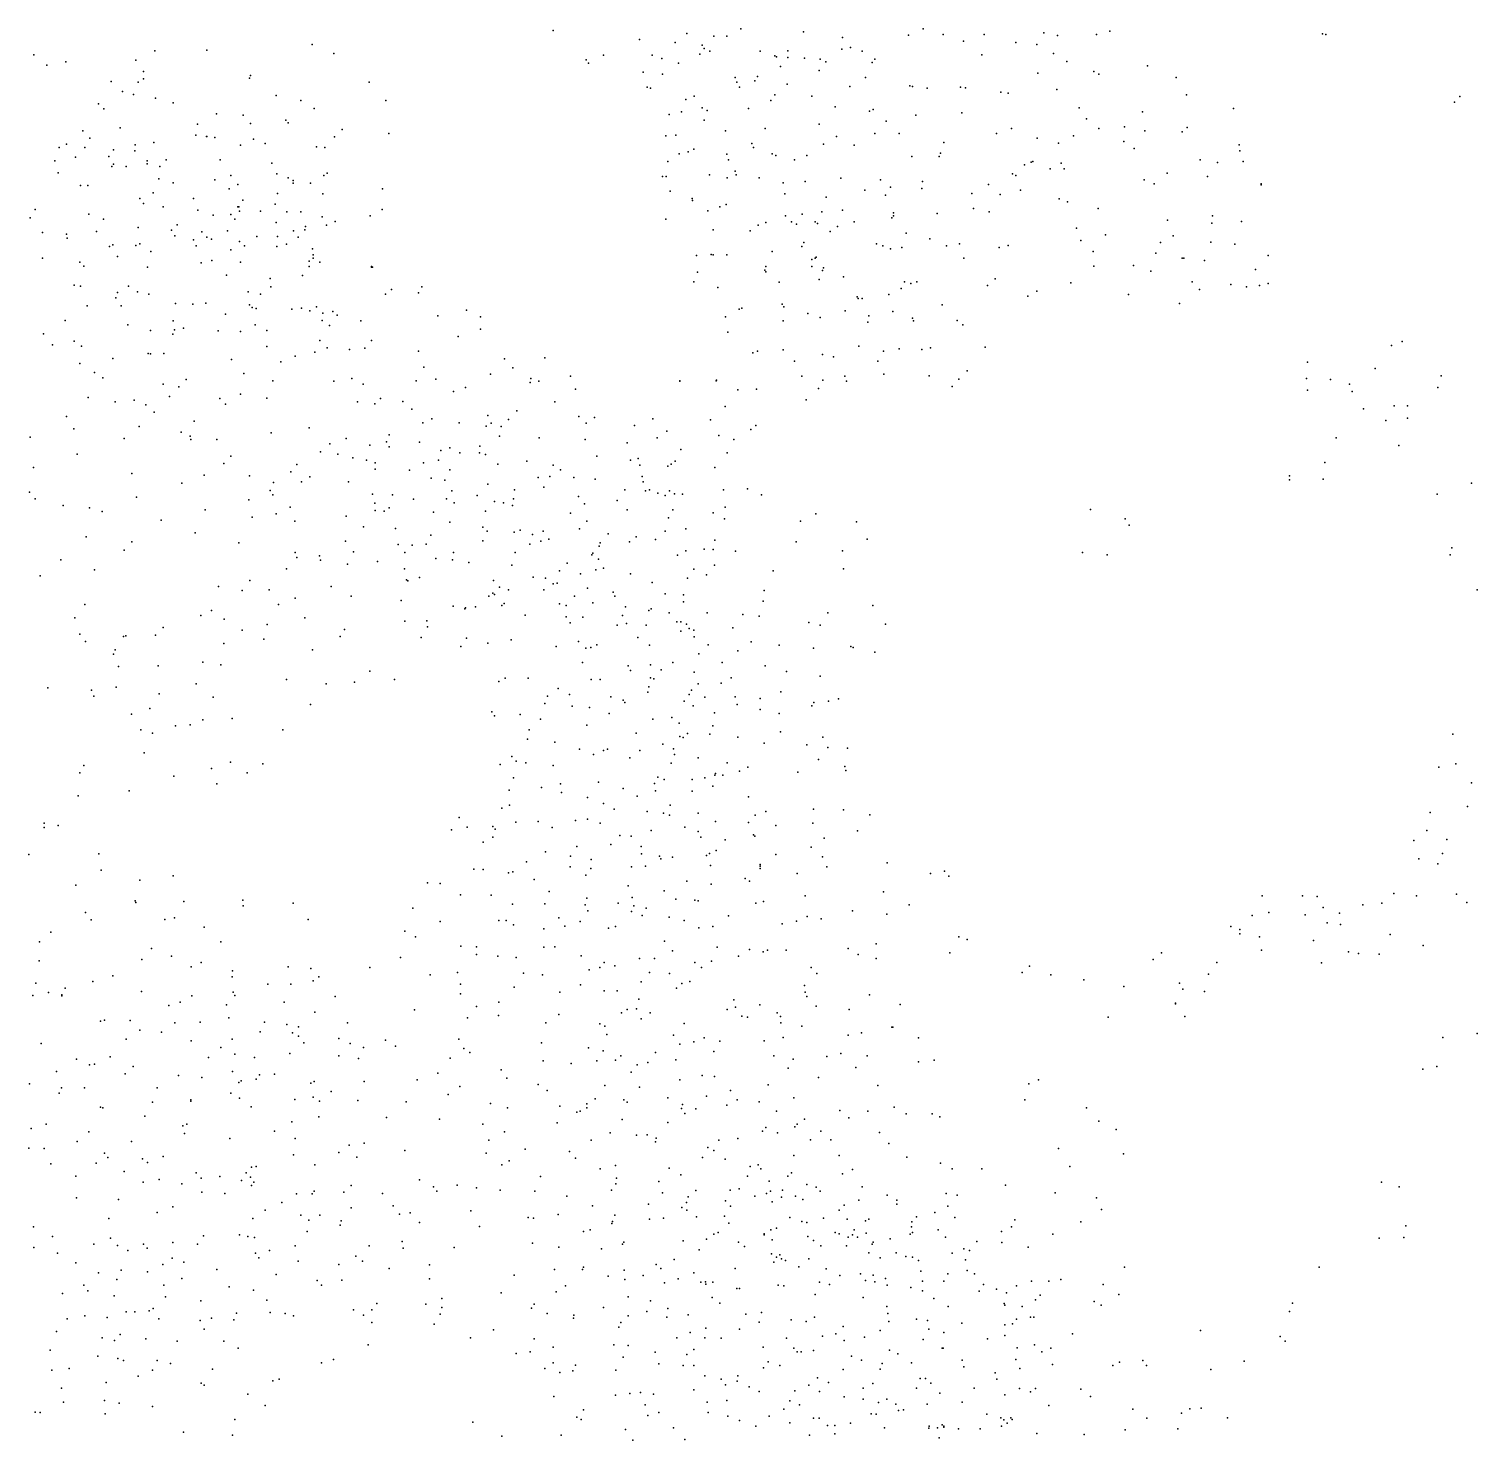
# Model space of a CAD drawing. Header units: millimetres. Extents: x -60275265 to 22802890, y -38578442 to 24337084.
# Drawn here: x -18735378 to -16147378, y -19491304 to -16968304 of the extents above; entities that cross this region are included whole.
import ezdxf

# ---------------------------------------------------------------- set-up
doc = ezdxf.new("R2010")
doc.units = ezdxf.units.MM
doc.header["$MEASUREMENT"] = 0
doc.layers.add('particles', color=7, linetype='Continuous', true_color=0x000000)

msp = doc.modelspace()

# ---------------------------------------------------------------- linework, layer by layer
at = {"layer": 'particles', "color": 93, "true_color": 0x67d435}
for p in [(-17798378, -16971304), (-17559378, -16976304), (-17463378, -16968304), (-17351378, -16973304), (-17137378, -16968304), (-16921378, -16975304), (-16803378, -16972304), (-18229378, -16996304), (-17644378, -16987304), (-17580378, -16992304), (-17532378, -16997304), (-17511378, -16981304), (-17488378, -16981304), (-17281378, -16983304), (-17267378, -17001304), (-17163378, -16979304), (-17101378, -16978304), (-17065378, -16990304), (-17028378, -16978304), (-16971378, -16992304), (-16934378, -16996304), (-16897378, -16980304), (-16827378, -16978304), (-16423378, -16977304), (-16417378, -16978304), (-18726378, -17014304), (-18669378, -17027304), (-18544378, -17024304), (-18510378, -17007304), (-18417378, -17006304), (-18190378, -17012304), (-17739378, -17023304), (-17708378, -17015304), (-17621378, -17015304), (-17604378, -17021304), (-17536378, -17013304), (-17528378, -17003304), (-17518378, -17008304), (-17428378, -17008304), (-17402378, -17016304), (-17399378, -17018304), (-17379378, -17007304), (-17379378, -17019304), (-17349378, -17020304), (-17321378, -17022304), (-17311378, -17027304), (-17282378, -17004304), (-17246378, -17008304), (-17228378, -17028304), (-17223378, -17022304), (-17032378, -17014304), (-16904378, -17012304), (-16880378, -17026304), (-18703378, -17033304), (-18530378, -17044304), (-18339378, -17051304), (-17735378, -17029304), (-17637378, -17045304), (-17603378, -17049304), (-17574378, -17029304), (-17433378, -17053304), (-17392378, -17035304), (-17323378, -17042304), (-16932378, -17047304), (-16832378, -17044304), (-16823378, -17049304), (-16736378, -17034304), (-18588378, -17062304), (-18568378, -17080304), (-18540378, -17063304), (-18530378, -17057304), (-18341378, -17056304), (-18127378, -17063304), (-17630378, -17072304), (-17624378, -17074304), (-17473378, -17055304), (-17470378, -17063304), (-17465378, -17072304), (-17438378, -17061304), (-17380378, -17067304), (-17268378, -17071304), (-17240378, -17055304), (-17161378, -17070304), (-17156378, -17071304), (-17130378, -17074304), (-17070378, -17072304), (-17061378, -17073304), (-16898378, -17076304), (-16685378, -17055304), (-18611378, -17102304), (-18548378, -17085304), (-18509378, -17092304), (-18477378, -17100304), (-18293378, -17087304), (-18249378, -17096304), (-18097378, -17096304), (-17561378, -17094304), (-17546378, -17088304), (-17409378, -17096304), (-17402378, -17086304), (-17336378, -17088304), (-16998378, -17081304), (-16985378, -17083304), (-16666378, -17086304), (-16187378, -17099304), (-16178378, -17089304), (-18601378, -17111304), (-18400378, -17120304), (-18352378, -17122304), (-18276378, -17131304), (-18225378, -17110304), (-17591378, -17121304), (-17569378, -17116304), (-17532378, -17109304), (-17528378, -17131304), (-17523378, -17114304), (-17449378, -17110304), (-17294378, -17107304), (-17233378, -17115304), (-17226378, -17112304), (-17150378, -17122304), (-17068378, -17118304), (-16858378, -17109304), (-16845378, -17129304), (-16745378, -17116304), (-16582378, -17110304), (-18639378, -17150304), (-18572378, -17145304), (-18437378, -17158304), (-18434378, -17138304), (-18339378, -17137304), (-18272378, -17136304), (-18175378, -17148304), (-18092378, -17155304), (-17579378, -17158304), (-17490378, -17150304), (-17419378, -17146304), (-17323378, -17138304), (-17223378, -17155304), (-17203378, -17133304), (-17180378, -17155304), (-17006378, -17155304), (-16979378, -17146304), (-16823378, -17146304), (-16777378, -17143304), (-16741378, -17150304), (-16674378, -17152304), (-16665378, -17144304), (-18681378, -17180304), (-18668378, -17174304), (-18635378, -17180304), (-18626378, -17163304), (-18584378, -17184304), (-18545378, -17175304), (-18512378, -17171304), (-18418378, -17160304), (-18417378, -17160304), (-18403378, -17162304), (-18357378, -17176304), (-18334378, -17165304), (-18313378, -17173304), (-18221378, -17179304), (-18206378, -17180304), (-18189378, -17161304), (-17597378, -17159304), (-17547378, -17183304), (-17443378, -17173304), (-17440378, -17180304), (-17315378, -17174304), (-17292378, -17160304), (-17260378, -17176304), (-17100378, -17171304), (-16933378, -17163304), (-16895378, -17172304), (-16868378, -17159304), (-16778378, -17169304), (-16760378, -17182304), (-16572378, -17175304), (-18689378, -17204304), (-18652378, -17197304), (-18592378, -17196304), (-18546378, -17186304), (-18524378, -17204304), (-18524378, -17209304), (-18490378, -17202304), (-18393378, -17202304), (-18301378, -17208304), (-17593378, -17205304), (-17573378, -17191304), (-17557378, -17188304), (-17488378, -17192304), (-17485378, -17202304), (-17407378, -17191304), (-17400378, -17194304), (-17367378, -17202304), (-17345378, -17194304), (-17157378, -17196304), (-17108378, -17196304), (-17106378, -17190304), (-16944378, -17206304), (-16941378, -17205304), (-16890378, -17208304), (-16642378, -17202304), (-16611378, -17207304), (-16571378, -17186304), (-16565378, -17205304), (-18683378, -17225304), (-18587378, -17214304), (-18584378, -17210304), (-18561378, -17214304), (-18501378, -17214304), (-18374378, -17230304), (-18292378, -17227304), (-18272378, -17234304), (-18208378, -17230304), (-18202378, -17226304), (-17603378, -17232304), (-17596378, -17232304), (-17519378, -17229304), (-17487378, -17234304), (-17473378, -17222304), (-17471378, -17229304), (-17430378, -17234304), (-17284378, -17235304), (-16977378, -17227304), (-16971378, -17230304), (-16956378, -17211304), (-16910378, -17218304), (-16885378, -17218304), (-16701378, -17226304), (-16629378, -17232304), (-18643378, -17248304), (-18630378, -17248304), (-18513378, -17261304), (-18503378, -17236304), (-18477378, -17243304), (-18403378, -17238304), (-18377378, -17254304), (-18362378, -17246304), (-18263378, -17239304), (-18263378, -17244304), (-18232378, -17244304), (-18103378, -17254304), (-17589378, -17258304), (-17387378, -17243304), (-17348378, -17241304), (-17241378, -17256304), (-17213378, -17238304), (-17195378, -17251304), (-17139378, -17253304), (-17138378, -17241304), (-17020378, -17246304), (-16963378, -17256304), (-16742378, -17238304), (-16724378, -17245304), (-16533378, -17245304), (-16533378, -17247304), (-18537378, -17271304), (-18530378, -17280304), (-18495378, -17286304), (-18441378, -17271304), (-18362378, -17286304), (-18360378, -17286304), (-18353378, -17274304), (-18295378, -17281304), (-18291378, -17262304), (-18210378, -17263304), (-17550378, -17271304), (-17549378, -17275304), (-17500378, -17286304), (-17489378, -17282304), (-17384378, -17263304), (-17310378, -17269304), (-17204378, -17265304), (-17050378, -17262304), (-16999378, -17264304), (-16894378, -17272304), (-16879378, -17277304), (-18733378, -17306304), (-18724378, -17291304), (-18628378, -17299304), (-18602378, -17308304), (-18433378, -17292304), (-18406378, -17301304), (-18374378, -17300304), (-18367378, -17308304), (-18359378, -17294304), (-18321378, -17294304), (-18274378, -17295304), (-18249378, -17295304), (-18211378, -17304304), (-18188378, -17312304), (-18125378, -17302304), (-18104378, -17291304), (-17597378, -17308304), (-17522378, -17293304), (-17383378, -17302304), (-17372378, -17313304), (-17353378, -17299304), (-17330378, -17313304), (-17318378, -17295304), (-17281378, -17292304), (-17260378, -17313304), (-17193378, -17306304), (-17190378, -17297304), (-17190378, -17302304), (-17112378, -17298304), (-17047378, -17289304), (-17019378, -17295304), (-16824378, -17289304), (-16700378, -17310304), (-16620378, -17302304), (-16568378, -17312304), (-18711378, -17332304), (-18668378, -17335304), (-18614378, -17330304), (-18540378, -17323304), (-18480378, -17328304), (-18474378, -17338304), (-18470378, -17318304), (-18426378, -17331304), (-18380378, -17329304), (-18328378, -17339304), (-18293378, -17314304), (-18291378, -17339304), (-18262378, -17329304), (-18242378, -17327304), (-18241378, -17321304), (-18203378, -17319304), (-17512378, -17327304), (-17446378, -17329304), (-17432378, -17319304), (-17418378, -17314304), (-17363378, -17317304), (-17326378, -17316304), (-17303378, -17330304), (-17290378, -17321304), (-17167378, -17333304), (-16863378, -17324304), (-16811378, -17336304), (-16690378, -17338304), (-16621378, -17315304), (-18667378, -17342304), (-18591378, -17357304), (-18585378, -17354304), (-18544378, -17355304), (-18537378, -17352304), (-18441378, -17345304), (-18436378, -17356304), (-18417378, -17340304), (-18409378, -17344304), (-18374378, -17363304), (-18359378, -17348304), (-18350378, -17356304), (-18292378, -17357304), (-18275378, -17353304), (-18254378, -17340304), (-18228378, -17361304), (-17354378, -17357304), (-17350378, -17350304), (-17220378, -17352304), (-17209378, -17356304), (-17195378, -17361304), (-17175378, -17359304), (-17125378, -17343304), (-17095378, -17356304), (-17072378, -17352304), (-17001378, -17359304), (-16985378, -17355304), (-16855378, -17346304), (-16713378, -17350304), (-16623378, -17349304), (-16580378, -17353304), (-18711378, -17378304), (-18644378, -17385304), (-18577378, -17375304), (-18517378, -17366304), (-18427378, -17386304), (-18408378, -17382304), (-18357378, -17385304), (-18234378, -17383304), (-18227378, -17372304), (-18227378, -17378304), (-18215378, -17385304), (-17542378, -17373304), (-17516378, -17371304), (-17512378, -17372304), (-17488378, -17372304), (-17407378, -17366304), (-17336378, -17380304), (-17330378, -17378304), (-17328378, -17376304), (-17064378, -17378304), (-16833378, -17366304), (-16761378, -17391304), (-16721378, -17369304), (-16674378, -17378304), (-16671378, -17378304), (-16634378, -17382304), (-16520378, -17373304), (-18637378, -17392304), (-18523378, -17394304), (-18382378, -17408304), (-18304378, -17414304), (-18246378, -17409304), (-18234378, -17393304), (-18123378, -17393304), (-18123378, -17394304), (-18121378, -17394304), (-17540378, -17403304), (-17420378, -17399304), (-17418378, -17393304), (-17418378, -17402304), (-17336378, -17393304), (-17323378, -17416304), (-17317378, -17400304), (-17315378, -17395304), (-17279378, -17411304), (-17008378, -17415304), (-16832378, -17392304), (-16730378, -17401304), (-16543378, -17398304), (-18654378, -17426304), (-18643378, -17428304), (-18577378, -17439304), (-18557378, -17428304), (-18541378, -17438304), (-18521378, -17442304), (-18343378, -17438304), (-18321378, -17442304), (-18303378, -17429304), (-18098378, -17442304), (-18087378, -17434304), (-18039378, -17440304), (-18033378, -17429304), (-17547378, -17420304), (-17504378, -17430304), (-17394378, -17421304), (-17176378, -17432304), (-17170378, -17420304), (-17159378, -17423304), (-17148378, -17420304), (-17022378, -17427304), (-16934378, -17437304), (-16873378, -17422304), (-16656378, -17420304), (-16643378, -17434304), (-16587378, -17425304), (-16559378, -17429304), (-16536378, -17427304), (-16520378, -17423304), (-18631378, -17463304), (-18580378, -17449304), (-18570378, -17463304), (-18473378, -17459304), (-18442378, -17460304), (-18419378, -17458304), (-18341378, -17461304), (-18336378, -17466304), (-18329378, -17468304), (-18248378, -17467304), (-18221378, -17465304), (-17461378, -17467304), (-17389378, -17460304), (-17386378, -17465304), (-17255378, -17447304), (-17253378, -17450304), (-17246378, -17450304), (-17198378, -17443304), (-17103378, -17461304), (-16950378, -17446304), (-16770378, -17443304), (-16679378, -17459304), (-18670378, -17489304), (-18477378, -17490304), (-18384378, -17478304), (-18265378, -17469304), (-18233378, -17472304), (-18211378, -17489304), (-18210378, -17476304), (-18192378, -17473304), (-18184378, -17480304), (-18142378, -17490304), (-18004378, -17481304), (-17953378, -17471304), (-17928378, -17483304), (-17490378, -17483304), (-17466378, -17469304), (-17387378, -17490304), (-17343378, -17477304), (-17321378, -17484304), (-17276378, -17472304), (-17236378, -17492304), (-17234378, -17481304), (-17191378, -17473304), (-17156378, -17485304), (-17154378, -17490304), (-17076378, -17489304), (-18709378, -17513304), (-18558378, -17497304), (-18518378, -17507304), (-18478378, -17514304), (-18475378, -17506304), (-18459378, -17503304), (-18397378, -17508304), (-18357378, -17509304), (-18331378, -17497304), (-18310378, -17507304), (-18198378, -17498304), (-17968378, -17518304), (-17928378, -17505304), (-17486378, -17510304), (-17066378, -17497304), (-18693378, -17533304), (-18654378, -17526304), (-18641378, -17535304), (-18310378, -17536304), (-18224378, -17546304), (-18215378, -17525304), (-18202378, -17538304), (-18162378, -17541304), (-18135378, -17539304), (-18123378, -17525304), (-18039378, -17544304), (-17433378, -17544304), (-17387378, -17542304), (-17252378, -17535304), (-17208378, -17544304), (-17180378, -17540304), (-17139378, -17541304), (-17124378, -17538304), (-17026378, -17537304), (-16300378, -17534304), (-16281378, -17527304), (-18644378, -17566304), (-18585378, -17557304), (-18522378, -17548304), (-18518378, -17549304), (-18494378, -17548304), (-18373378, -17559304), (-18285378, -17563304), (-18259378, -17553304), (-17885378, -17558304), (-17813378, -17556304), (-17441378, -17547304), (-17367378, -17562304), (-17317378, -17550304), (-17297378, -17554304), (-17218378, -17562304), (-16450378, -17564304), (-18618378, -17582304), (-18603378, -17592304), (-18454378, -17595304), (-18351378, -17584304), (-18299378, -17597304), (-18190378, -17598304), (-18158378, -17593304), (-18043378, -17597304), (-18029378, -17573304), (-18008378, -17594304), (-17910378, -17585304), (-17870378, -17574304), (-17838378, -17593304), (-17824378, -17598304), (-17767378, -17589304), (-17572378, -17597304), (-17572378, -17598304), (-17507378, -17597304), (-17506378, -17596304), (-17354378, -17589304), (-17316378, -17596304), (-17277378, -17589304), (-17274378, -17598304), (-17207378, -17585304), (-17126378, -17588304), (-17073378, -17594304), (-17058378, -17579304), (-16452378, -17593304), (-16409378, -17595304), (-16329378, -17575304), (-16211378, -17588304), (-18495378, -17603304), (-18467378, -17608304), (-18357378, -17621304), (-18138378, -17603304), (-17976378, -17616304), (-17955378, -17609304), (-17839378, -17600304), (-17758378, -17612304), (-17468378, -17613304), (-17435378, -17612304), (-17324378, -17611304), (-17085378, -17607304), (-16450378, -17614304), (-16375378, -17603304), (-16370378, -17616304), (-16217378, -17609304), (-18629378, -17627304), (-18581378, -17635304), (-18547378, -17632304), (-18526378, -17640304), (-18484378, -17625304), (-18394378, -17629304), (-18384378, -17639304), (-18310378, -17628304), (-18148378, -17635304), (-18117378, -17638304), (-18107378, -17629304), (-18067378, -17634304), (-18051378, -17648304), (-17795378, -17635304), (-17491378, -17643304), (-17346378, -17631304), (-16350378, -17647304), (-16295378, -17642304), (-16271378, -17642304), (-18668378, -17661304), (-18511378, -17653304), (-18440378, -17669304), (-18031378, -17672304), (-18015378, -17665304), (-17966378, -17672304), (-17915378, -17659304), (-17909378, -17673304), (-17878378, -17666304), (-17863378, -17651304), (-17752378, -17661304), (-17739378, -17673304), (-17724378, -17663304), (-17620378, -17665304), (-17517378, -17667304), (-16310378, -17668304), (-16271378, -17664304), (-18733378, -17698304), (-18655378, -17683304), (-18565378, -17700304), (-18538378, -17679304), (-18463378, -17689304), (-18447378, -17696304), (-18302378, -17690304), (-18234378, -17681304), (-18168378, -17700304), (-18091378, -17694304), (-17918378, -17678304), (-17894378, -17696304), (-17891378, -17679304), (-17823378, -17699304), (-17653378, -17677304), (-17612378, -17699304), (-17595378, -17687304), (-17502378, -17695304), (-17445378, -17684304), (-17436378, -17677304), (-16399378, -17699304), (-18446378, -17702304), (-18399378, -17702304), (-18214378, -17724304), (-18197378, -17710304), (-18126378, -17712304), (-18096378, -17706304), (-18091378, -17715304), (-18037378, -17707304), (-17999378, -17722304), (-17983378, -17717304), (-17965378, -17726304), (-17930378, -17726304), (-17929378, -17714304), (-17741378, -17702304), (-17666378, -17708304), (-17570378, -17720304), (-17487378, -17726304), (-17475378, -17702304), (-16287378, -17713304), (-18727378, -17752304), (-18649378, -17728304), (-18387378, -17745304), (-18374378, -17732304), (-18256378, -17747304), (-18183378, -17728304), (-18156378, -17735304), (-18132378, -17739304), (-18116378, -17744304), (-18030378, -17744304), (-18003378, -17739304), (-17919378, -17729304), (-17897378, -17746304), (-17845378, -17741304), (-17798378, -17748304), (-17720378, -17732304), (-17660378, -17739304), (-17646378, -17736304), (-17643378, -17748304), (-17593378, -17750304), (-17587378, -17746304), (-17580378, -17741304), (-17509378, -17752304), (-16419378, -17743304), (-18551378, -17763304), (-18422378, -17766304), (-18341378, -17767304), (-18298378, -17779304), (-18267378, -17760304), (-18248378, -17778304), (-18233378, -17769304), (-18164378, -17778304), (-18116378, -17755304), (-18055378, -17757304), (-18016378, -17771304), (-17992378, -17775304), (-17983378, -17756304), (-17825378, -17770304), (-17804378, -17768304), (-17785378, -17756304), (-17761378, -17770304), (-17723378, -17773304), (-17639378, -17768304), (-17637378, -17778304), (-16482378, -17767304), (-16482378, -17774304), (-16422378, -17773304), (-18734378, -17796304), (-18543378, -17805304), (-18462378, -17780304), (-18304378, -17793304), (-18299378, -17801304), (-18121378, -17800304), (-18085378, -17801304), (-17979378, -17794304), (-17934378, -17802304), (-17915378, -17782304), (-17867378, -17792304), (-17815378, -17787304), (-17753378, -17804304), (-17670378, -17792304), (-17633378, -17794304), (-17626378, -17792304), (-17611378, -17798304), (-17598378, -17802304), (-17590378, -17794304), (-17581378, -17799304), (-17567378, -17800304), (-17494378, -17792304), (-17451378, -17790304), (-17426378, -17801304), (-16218378, -17800304), (-16157378, -17780304), (-18724378, -17808304), (-18674378, -17820304), (-18627378, -17824304), (-18604378, -17831304), (-18420378, -17828304), (-18342378, -17810304), (-18268378, -17823304), (-18117378, -17816304), (-18116378, -17829304), (-18100378, -17830304), (-18091378, -17824304), (-18048378, -17809304), (-17989378, -17808304), (-17975378, -17815304), (-17919378, -17830304), (-17903378, -17813304), (-17887378, -17815304), (-17871378, -17820304), (-17869378, -17808304), (-17742378, -17817304), (-17684378, -17811304), (-17666378, -17828304), (-17584378, -17828304), (-17491378, -17823304), (-16838378, -17827304), (-18499378, -17846304), (-18336378, -17841304), (-18293378, -17835304), (-18260378, -17848304), (-18168378, -17839304), (-18012378, -17832304), (-17983378, -17850304), (-17767378, -17834304), (-17738378, -17848304), (-17592378, -17842304), (-17512378, -17833304), (-17492378, -17844304), (-17356378, -17848304), (-17329378, -17835304), (-17256378, -17849304), (-16776378, -17844304), (-16769378, -17855304), (-18633378, -17876304), (-18438378, -17869304), (-18137378, -17858304), (-18080378, -17861304), (-18017378, -17873304), (-17924378, -17859304), (-17916378, -17866304), (-17868378, -17868304), (-17857378, -17864304), (-17835378, -17872304), (-17816378, -17866304), (-17806378, -17880304), (-17751378, -17862304), (-17700378, -17871304), (-17650378, -17876304), (-17615378, -17881304), (-17598378, -17866304), (-17561378, -17862304), (-17509378, -17882304), (-17237378, -17880304), (-18565378, -17900304), (-18551378, -17885304), (-18360378, -17887304), (-18259378, -17904304), (-18169378, -17884304), (-18155378, -17903304), (-18075378, -17890304), (-18063378, -17904304), (-18050378, -17891304), (-18025378, -17889304), (-17976378, -17904304), (-17924378, -17883304), (-17866378, -17904304), (-17840378, -17889304), (-17820378, -17884304), (-17729378, -17908304), (-17727378, -17905304), (-17716378, -17893304), (-17714378, -17887304), (-17662378, -17885304), (-17561378, -17901304), (-17528378, -17898304), (-17512378, -17899304), (-17472378, -17902304), (-17364378, -17885304), (-17281378, -17901304), (-16852378, -17904304), (-16808378, -17908304), (-16195378, -17908304), (-16192378, -17896304), (-18678378, -17917304), (-18275378, -17933304), (-18256378, -17913304), (-18216378, -17910304), (-18214378, -17918304), (-18166378, -17925304), (-18112378, -17920304), (-18064378, -17933304), (-18008378, -17915304), (-17978378, -17917304), (-17949378, -17922304), (-17872378, -17927304), (-17773378, -17923304), (-17717378, -17916304), (-17708378, -17932304), (-17576378, -17909304), (-17547378, -17934304), (-17510378, -17927304), (-17279378, -17933304), (-18715378, -17946304), (-18618378, -17935304), (-18340378, -17954304), (-18060378, -17953304), (-18058378, -17955304), (-18037378, -17949304), (-17905378, -17954304), (-17834378, -17948304), (-17812378, -17950304), (-17798378, -17960304), (-17791378, -17959304), (-17787378, -17937304), (-17749378, -17942304), (-17722378, -17935304), (-17660378, -17942304), (-17621378, -17958304), (-17558378, -17950304), (-17524378, -17944304), (-17405378, -17937304), (-18396378, -17965304), (-18354378, -17972304), (-18306378, -17971304), (-18259378, -17986304), (-18195378, -17965304), (-18159378, -17982304), (-17913378, -17982304), (-17906378, -17977304), (-17903378, -17979304), (-17894378, -17966304), (-17878378, -17971304), (-17815378, -17971304), (-17760378, -17982304), (-17737378, -17968304), (-17691378, -17975304), (-17688378, -17982304), (-17598378, -17978304), (-17565378, -17980304), (-17421378, -17972304), (-16147378, -17971304), (-18635378, -17997304), (-18409378, -18008304), (-18289378, -17997304), (-18070378, -17990304), (-17977378, -18000304), (-17956378, -18005304), (-17955378, -18003304), (-17937378, -18001304), (-17890378, -17999304), (-17886378, -17995304), (-17787378, -17996304), (-17775378, -17999304), (-17727378, -17994304), (-17669378, -18001304), (-17627378, -18008304), (-17623378, -18005304), (-17591378, -18012304), (-17565378, -17992304), (-17523378, -18012304), (-17423378, -17991304), (-17307378, -18012304), (-17227378, -17999304), (-18653378, -18021304), (-18495378, -18038304), (-18428378, -18017304), (-18386378, -18023304), (-18309378, -18033304), (-18242378, -18021304), (-18063378, -18027304), (-18024378, -18026304), (-18023378, -18037304), (-17848378, -18016304), (-17775378, -18019304), (-17768378, -18030304), (-17745378, -18020304), (-17684378, -18034304), (-17674378, -18017304), (-17667378, -18031304), (-17632378, -18034304), (-17577378, -18028304), (-17570378, -18028304), (-17560378, -18032304), (-17459378, -18015304), (-17430378, -18018304), (-17341378, -18029304), (-17321378, -18034304), (-17204378, -18032304), (-18644378, -18050304), (-18634378, -18063304), (-18566378, -18054304), (-18562378, -18053304), (-18509378, -18052304), (-18354378, -18043304), (-18315378, -18059304), (-18179378, -18054304), (-18171378, -18042304), (-18034378, -18056304), (-17953378, -18057304), (-17873378, -18060304), (-17753378, -18063304), (-17647378, -18056304), (-17570378, -18045304), (-17555378, -18040304), (-17547378, -18043304), (-17546378, -18055304), (-17477378, -18039304), (-18584378, -18086304), (-18581378, -18078304), (-18387378, -18067304), (-18228378, -18078304), (-17963378, -18072304), (-17915378, -18066304), (-17793378, -18072304), (-17740378, -18075304), (-17731378, -18074304), (-17720378, -18069304), (-17626378, -18070304), (-17538378, -18085304), (-17521378, -18069304), (-17468378, -18080304), (-17444378, -18064304), (-17394378, -18070304), (-17333378, -18075304), (-17266378, -18072304), (-17262378, -18074304), (-17223378, -18082304), (-18575378, -18108304), (-18504378, -18107304), (-18424378, -18100304), (-18392378, -18105304), (-17746378, -18101304), (-17664378, -18107304), (-17660378, -18115304), (-17624378, -18105304), (-17605378, -18114304), (-17584378, -18101304), (-17496378, -18101304), (-17419378, -18107304), (-18436378, -18139304), (-18275378, -18131304), (-18204378, -18139304), (-18153378, -18136304), (-18126378, -18116304), (-18082378, -18131304), (-17895378, -18135304), (-17884378, -18129304), (-17843378, -18129304), (-17730378, -18131304), (-17714378, -18131304), (-17624378, -18128304), (-17618378, -18130304), (-17546378, -18118304), (-17539378, -18139304), (-17498378, -18138304), (-17480378, -18128304), (-17381378, -18117304), (-17321378, -18125304), (-18701378, -18146304), (-18623378, -18150304), (-18619378, -18161304), (-18579378, -18145304), (-18502378, -18157304), (-18406378, -18163304), (-17808378, -18161304), (-17789378, -18147304), (-17769378, -18158304), (-17695378, -18162304), (-17629378, -18154304), (-17627378, -18144304), (-17555378, -18158304), (-17551378, -18150304), (-17527378, -18163304), (-17473378, -18162304), (-17428378, -18165304), (-17391378, -18153304), (-17288378, -18166304), (-18552378, -18193304), (-18519378, -18183304), (-18232378, -18176304), (-17908378, -18189304), (-17813378, -18174304), (-17764378, -18179304), (-17733378, -18181304), (-17698378, -18192304), (-17673378, -18168304), (-17670378, -18172304), (-17564378, -18170304), (-17548378, -18178304), (-17510378, -18191304), (-17469378, -18176304), (-17428378, -18185304), (-17394378, -18192304), (-17336378, -18178304), (-17332378, -18172304), (-17306378, -18170304), (-18473378, -18214304), (-18447378, -18212304), (-18424378, -18203304), (-18372378, -18201304), (-17903378, -18196304), (-17857378, -18194304), (-17821378, -18202304), (-17738378, -18213304), (-17620378, -18202304), (-17586378, -18199304), (-17573378, -18209304), (-17513378, -18214304), (-18535378, -18221304), (-18514378, -18227304), (-18281378, -18221304), (-17844378, -18238304), (-17841378, -18221304), (-17795378, -18243304), (-17650378, -18227304), (-17572378, -18233304), (-17566378, -18235304), (-17558378, -18228304), (-17518378, -18229304), (-17468378, -18234304), (-17421378, -18245304), (-17392378, -18225304), (-17316378, -18234304), (-16190378, -18229304), (-18529378, -18262304), (-17872378, -18269304), (-17751378, -18256304), (-17726378, -18265304), (-17708378, -18258304), (-17701378, -18256304), (-17643378, -18258304), (-17602378, -18247304), (-17583378, -18255304), (-17581378, -18265304), (-17345378, -18248304), (-17307378, -18253304), (-17272378, -18254304), (-18637378, -18285304), (-18409378, -18290304), (-18375378, -18279304), (-18317378, -18282304), (-17893378, -18283304), (-17864378, -18277304), (-17847378, -18280304), (-17798378, -18285304), (-17661378, -18271304), (-17587378, -18281304), (-17539378, -18271304), (-17487378, -18280304), (-17465378, -18295304), (-17450378, -18288304), (-17324378, -18274304), (-17277378, -18287304), (-17275378, -18294304), (-16215378, -18288304), (-16185378, -18282304), (-18644378, -18298304), (-18476378, -18304304), (-18399378, -18318304), (-18345378, -18298304), (-17869378, -18307304), (-17785378, -18318304), (-17717378, -18315304), (-17617378, -18317304), (-17611378, -18306304), (-17600378, -18310304), (-17550378, -18310304), (-17527378, -18307304), (-17513378, -18322304), (-17509378, -18302304), (-17508378, -18299304), (-17495378, -18302304), (-17361378, -18297304), (-16157378, -18316304), (-18647378, -18339304), (-18556378, -18330304), (-17877378, -18329304), (-17819378, -18324304), (-17783378, -18333304), (-17737378, -18342304), (-17673378, -18326304), (-17648378, -18340304), (-17615378, -18330304), (-17550378, -18331304), (-17449378, -18341304), (-17890378, -18361304), (-17876378, -18356304), (-17708378, -18353304), (-17689378, -18363304), (-17630378, -18367304), (-17601378, -18370304), (-17590378, -18374304), (-17589378, -18356304), (-17539378, -18370304), (-17437378, -18374304), (-17418378, -18367304), (-17333378, -18363304), (-17279378, -18364304), (-17232378, -18373304), (-16231378, -18369304), (-16164378, -18358304), (-18708378, -18388304), (-18708378, -18396304), (-18683378, -18392304), (-17980378, -18400304), (-17966378, -18378304), (-17952378, -18395304), (-17906378, -18394304), (-17902378, -18399304), (-17865378, -18386304), (-17825378, -18385304), (-17800378, -18396304), (-17758378, -18383304), (-17737378, -18381304), (-17714378, -18388304), (-17563378, -18395304), (-17508378, -18385304), (-17449378, -18387304), (-17400378, -18392304), (-17334378, -18388304), (-17923378, -18422304), (-17906378, -18413304), (-17695378, -18426304), (-17679378, -18410304), (-17659378, -18411304), (-17623378, -18401304), (-17539378, -18403304), (-17534378, -18413304), (-17491378, -18418304), (-17440378, -18409304), (-17438378, -18411304), (-17314378, -18415304), (-17254378, -18402304), (-16260378, -18419304), (-16237378, -18401304), (-16201378, -18417304), (-18735378, -18444304), (-18610378, -18443304), (-17812378, -18439304), (-17767378, -18447304), (-17756378, -18430304), (-17641378, -18430304), (-17640378, -18443304), (-17608378, -18447304), (-17606378, -18452304), (-17585378, -18449304), (-17524378, -18446304), (-17519378, -18442304), (-17507378, -18437304), (-17400378, -18444304), (-17337378, -18431304), (-17317378, -18448304), (-16251378, -18452304), (-16209378, -18442304), (-18606378, -18472304), (-17940378, -18470304), (-17923378, -18471304), (-17878378, -18477304), (-17870378, -18475304), (-17846378, -18457304), (-17768378, -18466304), (-17731378, -18469304), (-17730378, -18453304), (-17658378, -18466304), (-17633378, -18465304), (-17517378, -18464304), (-17428378, -18462304), (-17428378, -18465304), (-17428378, -18469304), (-17362378, -18478304), (-17309378, -18466304), (-17201378, -18459304), (-17124378, -18478304), (-17099378, -18474304), (-16217378, -18461304), (-18651378, -18499304), (-18537378, -18490304), (-18477378, -18482304), (-18023378, -18495304), (-18000378, -18496304), (-17832378, -18489304), (-17740378, -18481304), (-17664378, -18500304), (-17559378, -18492304), (-17516378, -18497304), (-17455378, -18487304), (-17447378, -18492304), (-17091378, -18483304), (-18545378, -18527304), (-18458378, -18528304), (-18353378, -18526304), (-17964378, -18516304), (-17909378, -18517304), (-17805378, -18510304), (-17738378, -18522304), (-17657378, -18521304), (-17600378, -18509304), (-17579378, -18524304), (-17545378, -18526304), (-17539378, -18527304), (-17422378, -18528304), (-17348378, -18518304), (-17208378, -18511304), (-16531378, -18518304), (-16459378, -18518304), (-16433378, -18519304), (-16296378, -18514304), (-16255378, -18518304), (-16184378, -18515304), (-18634378, -18548304), (-18544378, -18530304), (-18352378, -18536304), (-18263378, -18531304), (-18049378, -18540304), (-17871378, -18533304), (-17813378, -18532304), (-17741378, -18534304), (-17736378, -18545304), (-17682378, -18531304), (-17658378, -18546304), (-17654378, -18536304), (-17639378, -18553304), (-17632378, -18540304), (-17485378, -18554304), (-17436378, -18531304), (-17344378, -18555304), (-17263378, -18545304), (-17202378, -18551304), (-17162378, -18534304), (-16549378, -18553304), (-16519378, -18548304), (-16454378, -18552304), (-16422378, -18539304), (-16393378, -18549304), (-16351378, -18534304), (-16317378, -18531304), (-16165378, -18530304), (-18624378, -18561304), (-18492378, -18560304), (-18475378, -18557304), (-18422378, -18574304), (-18236378, -18560304), (-18063378, -18581304), (-18000378, -18564304), (-17895378, -18562304), (-17882378, -18562304), (-17869378, -18570304), (-17815378, -18577304), (-17788378, -18557304), (-17777378, -18572304), (-17750378, -18564304), (-17699378, -18576304), (-17687378, -18573304), (-17591378, -18556304), (-17564378, -18562304), (-17538378, -18575304), (-17513378, -18573304), (-17389378, -18568304), (-17363378, -18563304), (-17319378, -18559304), (-16587378, -18573304), (-16571378, -18578304), (-16415378, -18566304), (-16391378, -18569304), (-18716378, -18600304), (-18696378, -18583304), (-18392378, -18600304), (-18044378, -18591304), (-17599378, -18599304), (-17221378, -18604304), (-17073378, -18591304), (-17058378, -18596304), (-16571378, -18586304), (-16536378, -18591304), (-16439378, -18598304), (-16302378, -18587304), (-16243378, -18607304), (-18533378, -18632304), (-18516378, -18612304), (-18480378, -18626304), (-18071378, -18628304), (-17963378, -18608304), (-17935378, -18609304), (-17935378, -18623304), (-17897378, -18626304), (-17864378, -18628304), (-17815378, -18610304), (-17795378, -18609304), (-17748378, -18625304), (-17644378, -18630304), (-17617378, -18630304), (-17585378, -18616304), (-17505378, -18610304), (-17467378, -18626304), (-17447378, -18614304), (-17423378, -18618304), (-17415378, -18615304), (-17382378, -18615304), (-17271378, -18612304), (-17253378, -18623304), (-17221378, -18630304), (-17089378, -18620304), (-16726378, -18632304), (-16711378, -18620304), (-16532378, -18615304), (-16377378, -18618304), (-16359378, -18621304), (-16322378, -18622304), (-18717378, -18634304), (-18445378, -18645304), (-18427378, -18637304), (-18371378, -18652304), (-18272378, -18645304), (-18231378, -18648304), (-18126378, -18646304), (-18018378, -18659304), (-17969378, -18655304), (-17851378, -18656304), (-17817378, -18659304), (-17734378, -18650304), (-17715378, -18646304), (-17707378, -18637304), (-17688378, -18643304), (-17626378, -18655304), (-17590378, -18657304), (-17545378, -18637304), (-17533378, -18646304), (-17515378, -18635304), (-17337378, -18646304), (-17327378, -18657304), (-16960378, -18655304), (-16947378, -18644304), (-16909378, -18659304), (-16627378, -18658304), (-16612378, -18637304), (-16425378, -18638304), (-18723378, -18674304), (-18670378, -18683304), (-18621378, -18671304), (-18585378, -18661304), (-18372378, -18663304), (-18308378, -18676304), (-18267378, -18676304), (-18227378, -18670304), (-18217378, -18663304), (-17964378, -18676304), (-17868378, -18681304), (-17749378, -18677304), (-17641378, -18672304), (-17578378, -18683304), (-17568378, -18675304), (-17554378, -18671304), (-17349378, -18678304), (-16850378, -18668304), (-16778378, -18680304), (-16679378, -18674304), (-16673378, -18685304), (-18728378, -18696304), (-18700378, -18691304), (-18676378, -18695304), (-18676378, -18697304), (-18534378, -18689304), (-18465378, -18708304), (-18444378, -18697304), (-18370378, -18690304), (-18367378, -18696304), (-18279378, -18708304), (-18188378, -18698304), (-17964378, -18693304), (-17895378, -18708304), (-17786378, -18690304), (-17707378, -18688304), (-17684378, -18688304), (-17645378, -18703304), (-17475378, -18704304), (-17348378, -18690304), (-17345378, -18698304), (-17233378, -18695304), (-16686378, -18710304), (-16634378, -18689304), (-18485378, -18714304), (-18382378, -18713304), (-18378378, -18736304), (-18224378, -18726304), (-18046378, -18722304), (-17951378, -18736304), (-17935378, -18716304), (-17896378, -18732304), (-17788378, -18730304), (-17676378, -18727304), (-17666378, -18721304), (-17649378, -18720304), (-17625378, -18727304), (-17487378, -18721304), (-17472378, -18717304), (-17461378, -18733304), (-17451378, -18735304), (-17429378, -18713304), (-17398378, -18727304), (-17392378, -18734304), (-17328378, -18715304), (-17269378, -18721304), (-17178378, -18712304), (-16806378, -18735304), (-16686378, -18711304), (-16669378, -18734304), (-18607378, -18742304), (-18600378, -18740304), (-18554378, -18741304), (-18537378, -18758304), (-18498378, -18762304), (-18474378, -18745304), (-18429378, -18744304), (-18322378, -18761304), (-18314378, -18744304), (-18274378, -18748304), (-18253378, -18752304), (-18166378, -18745304), (-17811378, -18745304), (-17715378, -18747304), (-17706378, -18751304), (-17641378, -18738304), (-17564378, -18746304), (-17391378, -18745304), (-17354378, -18751304), (-17193378, -18753304), (-17191378, -18753304), (-18713378, -18782304), (-18561378, -18774304), (-18445378, -18777304), (-18372378, -18774304), (-18264378, -18763304), (-18253378, -18769304), (-18244378, -18781304), (-18181378, -18773304), (-18161378, -18782304), (-18098378, -18776304), (-18080378, -18787304), (-17967378, -18774304), (-17819378, -18781304), (-17702378, -18766304), (-17583378, -18767304), (-17572378, -18783304), (-17547378, -18779304), (-17528378, -18772304), (-17500378, -18778304), (-17421378, -18777304), (-17387378, -18771304), (-17271378, -18767304), (-17247378, -18763304), (-17145378, -18772304), (-16208378, -18771304), (-16147378, -18764304), (-18650378, -18810304), (-18590378, -18806304), (-18414378, -18807304), (-18392378, -18789304), (-18367378, -18801304), (-18332378, -18807304), (-18269378, -18800304), (-18181378, -18804304), (-18146378, -18809304), (-18137378, -18789304), (-17982378, -18808304), (-17958378, -18791304), (-17947378, -18798304), (-17816378, -18813304), (-17735378, -18790304), (-17720378, -18813304), (-17709378, -18795304), (-17687378, -18812304), (-17677378, -18804304), (-17615378, -18798304), (-17579378, -18811304), (-17511378, -18796304), (-17404378, -18804304), (-17369378, -18810304), (-17309378, -18805304), (-17284378, -18800304), (-17237378, -18804304), (-17117378, -18812304), (-18686378, -18832304), (-18627378, -18820304), (-18618378, -18819304), (-18563378, -18836304), (-18549378, -18823304), (-18468378, -18839304), (-18371378, -18832304), (-18323378, -18838304), (-18296378, -18837304), (-18004378, -18835304), (-17891378, -18829304), (-17766378, -18818304), (-17659378, -18833304), (-17648378, -18820304), (-17629378, -18816304), (-17532378, -18839304), (-17378378, -18826304), (-17257378, -18825304), (-17145378, -18815304), (-16244378, -18828304), (-16219378, -18823304), (-18734378, -18854304), (-18677378, -18861304), (-18636378, -18861304), (-18506378, -18861304), (-18426378, -18843304), (-18360378, -18852304), (-18356378, -18849304), (-18329378, -18846304), (-18231378, -18853304), (-18225378, -18850304), (-18136378, -18850304), (-18041378, -18847304), (-17965378, -18859304), (-17881378, -18844304), (-17825378, -18855304), (-17809378, -18866304), (-17706378, -18857304), (-17644378, -18860304), (-17572378, -18847304), (-17510378, -18841304), (-17481378, -18866304), (-17414378, -18856304), (-17324378, -18843304), (-17218378, -18857304), (-16948378, -18854304), (-16931378, -18847304), (-18681378, -18871304), (-18514378, -18887304), (-18446378, -18883304), (-18446378, -18885304), (-18374378, -18871304), (-18359378, -18880304), (-18260378, -18882304), (-18227378, -18878304), (-18216378, -18885304), (-18195378, -18868304), (-18147378, -18884304), (-18061378, -18886304), (-17986378, -18873304), (-17910378, -18889304), (-17738378, -18890304), (-17723378, -18881304), (-17672378, -18883304), (-17666378, -18887304), (-17593378, -18879304), (-17567378, -18891304), (-17524378, -18876304), (-17488378, -18892304), (-17469378, -18883304), (-17430378, -18886304), (-17368378, -18879304), (-16955378, -18883304), (-18607378, -18896304), (-18603378, -18897304), (-18528378, -18912304), (-18338378, -18895304), (-18217378, -18913304), (-18096378, -18914304), (-18001378, -18917304), (-17880378, -18897304), (-17786378, -18894304), (-17756378, -18905304), (-17750378, -18903304), (-17738378, -18897304), (-17569378, -18898304), (-17563378, -18907304), (-17543378, -18899304), (-17399378, -18903304), (-17349378, -18917304), (-17286378, -18902304), (-17270378, -18915304), (-17236378, -18903304), (-17189378, -18896304), (-17167378, -18908304), (-17121378, -18908304), (-17107378, -18913304), (-16845378, -18897304), (-18731378, -18934304), (-18704378, -18926304), (-18628378, -18940304), (-18460378, -18929304), (-18457378, -18943304), (-18453378, -18926304), (-18296378, -18939304), (-18265378, -18922304), (-17924378, -18926304), (-17885378, -18940304), (-17791378, -18924304), (-17696378, -18942304), (-17675378, -18918304), (-17593378, -18923304), (-17424378, -18939304), (-17418378, -18932304), (-17397378, -18942304), (-17366378, -18931304), (-17362378, -18926304), (-17320378, -18939304), (-17215378, -18941304), (-16823378, -18921304), (-16792378, -18936304), (-18735378, -18969304), (-18649378, -18957304), (-18552378, -18957304), (-18376378, -18952304), (-18259378, -18952304), (-18163378, -18964304), (-18136378, -18960304), (-17913378, -18955304), (-17730378, -18955304), (-17649378, -18946304), (-17630378, -18945304), (-17615378, -18958304), (-17614378, -18951304), (-17522378, -18968304), (-17502378, -18955304), (-17468378, -18952304), (-17338378, -18954304), (-17302378, -18954304), (-17198378, -18961304), (-18708378, -18970304), (-18600378, -18978304), (-18594378, -18986304), (-18532378, -18988304), (-18523378, -18995304), (-18495378, -18984304), (-18262378, -18981304), (-18181378, -18977304), (-18149378, -18985304), (-18063378, -18973304), (-17918378, -18978304), (-17877378, -18992304), (-17848378, -18971304), (-17769378, -18975304), (-17758378, -18987304), (-17531378, -18986304), (-17511378, -18973304), (-17491378, -18989304), (-17368378, -18982304), (-17287378, -18982304), (-17166378, -18985304), (-16895378, -18970304), (-16779378, -18979304), (-18696378, -18997304), (-18651378, -19019304), (-18615378, -18996304), (-18565378, -19011304), (-18436378, -19013304), (-18394378, -19020304), (-18347378, -19013304), (-18339378, -19021304), (-18337378, -19003304), (-18329378, -19002304), (-18224378, -18999304), (-17890378, -18999304), (-17821378, -19020304), (-17714378, -19006304), (-17687378, -19000304), (-17591378, -19005304), (-17570378, -19017304), (-17451378, -19019304), (-17446378, -19002304), (-17432378, -18999304), (-17427378, -19006304), (-17379378, -19019304), (-17372378, -19013304), (-17281378, -19015304), (-17263378, -19007304), (-17106378, -18996304), (-17085378, -19006304), (-17032378, -19006304), (-16875378, -19002304), (-18531378, -19030304), (-18502378, -19025304), (-18462378, -19033304), (-18427378, -19023304), (-18355378, -19027304), (-18337378, -19036304), (-18333378, -19030304), (-18225378, -19046304), (-18159378, -19036304), (-18037378, -19026304), (-18012378, -19038304), (-18006378, -19046304), (-17970378, -19035304), (-17935378, -19040304), (-17893378, -19044304), (-17831378, -19046304), (-17694378, -19044304), (-17686378, -19033304), (-17685378, -19023304), (-17609378, -19029304), (-17543378, -19045304), (-17482378, -19044304), (-17466378, -19042304), (-17412378, -19028304), (-17410378, -19046304), (-17388378, -19044304), (-17345378, -19034304), (-17328378, -19039304), (-17321378, -19046304), (-17246378, -19038304), (-16990378, -19035304), (-16318378, -19030304), (-16286378, -19038304), (-18650378, -19058304), (-18575378, -19061304), (-18426378, -19048304), (-18385378, -19050304), (-18283378, -19066304), (-18257378, -19051304), (-18229378, -19051304), (-18172378, -19048304), (-18103378, -19050304), (-18084378, -19072304), (-17774378, -19055304), (-17728378, -19072304), (-17628378, -19069304), (-17603378, -19049304), (-17560378, -19066304), (-17557378, -19056304), (-17490378, -19063304), (-17481378, -19073304), (-17438378, -19055304), (-17417378, -19050304), (-17407378, -19065304), (-17390378, -19057304), (-17365378, -19055304), (-17352378, -19061304), (-17278378, -19071304), (-17252378, -19062304), (-17201378, -19053304), (-17184378, -19062304), (-17184378, -19069304), (-17096378, -19050304), (-17093378, -19073304), (-17076378, -19053304), (-16901378, -19049304), (-16827378, -19058304), (-18592378, -19095304), (-18506378, -19084304), (-18478378, -19074304), (-18335378, -19095304), (-18313378, -19080304), (-18249378, -19089304), (-18235378, -19098304), (-18215378, -19089304), (-18177378, -19099304), (-18159378, -19076304), (-18073378, -19087304), (-18054378, -19085304), (-17945378, -19081304), (-17843378, -19093304), (-17833378, -19094304), (-17789378, -19088304), (-17688378, -19089304), (-17626378, -19096304), (-17601378, -19094304), (-17568378, -19075304), (-17559378, -19080304), (-17542378, -19092304), (-17492378, -19091304), (-17375378, -19093304), (-17315378, -19094304), (-17287378, -19080304), (-17273378, -19096304), (-17240378, -19099304), (-17234378, -19096304), (-17149378, -19092304), (-17116378, -19084304), (-17080378, -19093304), (-16973378, -19097304), (-16818378, -19079304), (-18727378, -19110304), (-18359378, -19124304), (-18238378, -19118304), (-18179378, -19107304), (-18037378, -19102304), (-17930378, -19109304), (-17744378, -19118304), (-17732378, -19115304), (-17693378, -19104304), (-17692378, -19100304), (-17511378, -19123304), (-17503378, -19120304), (-17484378, -19103304), (-17421378, -19122304), (-17421378, -19124304), (-17409378, -19115304), (-17399378, -19112304), (-17354378, -19100304), (-17345378, -19102304), (-17294378, -19120304), (-17287378, -19122304), (-17263378, -19124304), (-17260378, -19115304), (-17239378, -19121304), (-17160378, -19123304), (-17158378, -19110304), (-17157378, -19101304), (-17156378, -19120304), (-17110378, -19115304), (-16997378, -19118304), (-16979378, -19110304), (-16905378, -19123304), (-16855378, -19101304), (-16274378, -19108304), (-18726378, -19147304), (-18693378, -19127304), (-18619378, -19141304), (-18589378, -19130304), (-18577378, -19143304), (-18530378, -19141304), (-18524378, -19148304), (-18478378, -19138304), (-18434378, -19141304), (-18423378, -19126304), (-18344378, -19127304), (-18332378, -19129304), (-18259378, -19144304), (-18127378, -19144304), (-18068378, -19136304), (-18066378, -19148304), (-17975378, -19147304), (-17835378, -19139304), (-17788378, -19146304), (-17712378, -19149304), (-17674378, -19141304), (-17672378, -19137304), (-17566378, -19135304), (-17524378, -19132304), (-17467378, -19137304), (-17456378, -19145304), (-17407378, -19133304), (-17343378, -19127304), (-17333378, -19134304), (-17320378, -19144304), (-17274378, -19144304), (-17271378, -19128304), (-17254378, -19128304), (-17228378, -19141304), (-17226378, -19137304), (-17196378, -19131304), (-17097378, -19128304), (-17064378, -19149304), (-17041378, -19136304), (-16996378, -19138304), (-16949378, -19146304), (-16322378, -19130304), (-16278378, -19129304), (-18684378, -19157304), (-18651378, -19174304), (-18558378, -19152304), (-18479378, -19166304), (-18458378, -19173304), (-18330378, -19157304), (-18324378, -19165304), (-18305378, -19152304), (-18254378, -19171304), (-18151378, -19162304), (-18139378, -19171304), (-17582378, -19168304), (-17537378, -19151304), (-17408378, -19158304), (-17404378, -19173304), (-17399378, -19164304), (-17393378, -19160304), (-17390378, -19167304), (-17383378, -19170304), (-17341378, -19167304), (-17234378, -19156304), (-17214378, -19165304), (-17185378, -19156304), (-17168378, -19163304), (-17156378, -19164304), (-17145378, -19170304), (-17085378, -19157304), (-17061378, -19169304), (-17054378, -19152304), (-18611378, -19192304), (-18570378, -19187304), (-18523378, -19190304), (-18496378, -19177304), (-18462378, -19202304), (-18399378, -19186304), (-18293378, -19195304), (-18181378, -19177304), (-18091378, -19184304), (-18019378, -19178304), (-17868378, -19196304), (-17796378, -19186304), (-17746378, -19186304), (-17744378, -19182304), (-17700378, -19198304), (-17671378, -19187304), (-17637378, -19197304), (-17614378, -19177304), (-17606378, -19184304), (-17547378, -19192304), (-17473378, -19184304), (-17359378, -19181304), (-17310378, -19185304), (-17286378, -19197304), (-17249378, -19194304), (-17226378, -19196304), (-17204378, -19202304), (-17141378, -19189304), (-17093378, -19194304), (-17058378, -19188304), (-17045378, -19194304), (-16777378, -19182304), (-16429378, -19182304), (-18637378, -19214304), (-18630378, -19224304), (-18578378, -19204304), (-18494378, -19214304), (-18377378, -19217304), (-18334378, -19223304), (-18220378, -19206304), (-18212378, -19214304), (-18176378, -19205304), (-18019378, -19203304), (-17891378, -19228304), (-17793378, -19226304), (-17776378, -19215304), (-17670378, -19204304), (-17599378, -19210304), (-17575378, -19203304), (-17534378, -19209304), (-17526378, -19208304), (-17525378, -19212304), (-17513378, -19209304), (-17470378, -19220304), (-17465378, -19220304), (-17396378, -19214304), (-17386378, -19215304), (-17322378, -19209304), (-17304378, -19213304), (-17240378, -19206304), (-17223378, -19208304), (-17201378, -19214304), (-17159378, -19218304), (-17138378, -19207304), (-17138378, -19224304), (-17100378, -19207304), (-17037378, -19225304), (-17029378, -19213304), (-17006378, -19221304), (-16988378, -19228304), (-16970378, -19215304), (-16943378, -19207304), (-16912378, -19207304), (-16891378, -19204304), (-16815378, -19213304), (-18675378, -19229304), (-18583378, -19233304), (-18491378, -19235304), (-18428378, -19242304), (-18310378, -19241304), (-18113378, -19247304), (-18026378, -19248304), (-17997378, -19238304), (-17997378, -19254304), (-17832378, -19248304), (-17708378, -19254304), (-17664378, -19235304), (-17624378, -19242304), (-17514378, -19236304), (-17500378, -19246304), (-17330378, -19231304), (-17244378, -19236304), (-17202378, -19252304), (-17118378, -19238304), (-17092378, -19252304), (-16992378, -19247304), (-16991378, -19250304), (-16960378, -19252304), (-16936378, -19240304), (-16928378, -19232304), (-16831378, -19243304), (-16819378, -19250304), (-16787378, -19231304), (-16477378, -19246304), (-18667378, -19274304), (-18635378, -19269304), (-18595378, -19272304), (-18561378, -19262304), (-18546378, -19262304), (-18520378, -19260304), (-18513378, -19256304), (-18503378, -19274304), (-18429378, -19277304), (-18409378, -19273304), (-18369378, -19276304), (-18364378, -19264304), (-18304378, -19263304), (-18277378, -19265304), (-18262378, -19269304), (-18155378, -19258304), (-18137378, -19268304), (-18122378, -19258304), (-18000378, -19266304), (-17837378, -19255304), (-17809378, -19265304), (-17762378, -19273304), (-17761378, -19268304), (-17664378, -19269304), (-17631378, -19261304), (-17595378, -19271304), (-17593378, -19256304), (-17557378, -19267304), (-17454378, -19266304), (-17430378, -19280304), (-17426378, -19263304), (-17373378, -19276304), (-17346378, -19279304), (-17331378, -19271304), (-17200378, -19265304), (-17198378, -19279304), (-17149378, -19275304), (-17129378, -19277304), (-16970378, -19275304), (-16945378, -19271304), (-16939378, -19271304), (-16482378, -19261304), (-18686378, -19297304), (-18572378, -19302304), (-18422378, -19293304), (-18122378, -19281304), (-18011378, -19284304), (-17905378, -19294304), (-17681378, -19289304), (-17677378, -19281304), (-17553378, -19299304), (-17525378, -19291304), (-17465378, -19293304), (-17317378, -19305304), (-17293378, -19301304), (-17280378, -19288304), (-17214378, -19295304), (-17127378, -19293304), (-17100378, -19299304), (-17068378, -19282304), (-16991378, -19285304), (-16991378, -19304304), (-16977378, -19283304), (-16870378, -19301304), (-16641378, -19295304), (-16499378, -19306304), (-18697378, -19330304), (-18604378, -19308304), (-18582378, -19313304), (-18526378, -19310304), (-18470378, -19314304), (-18387378, -19314304), (-18361378, -19327304), (-18129378, -19321304), (-17946378, -19308304), (-17832378, -19310304), (-17798378, -19325304), (-17690378, -19321304), (-17664378, -19322304), (-17577378, -19308304), (-17547378, -19329304), (-17527378, -19308304), (-17498378, -19309304), (-17423378, -19325304), (-17381378, -19309304), (-17368378, -19327304), (-17333378, -19331304), (-17278378, -19313304), (-17242378, -19307304), (-17197378, -19330304), (-17137378, -19311304), (-17103378, -19327304), (-17101378, -19327304), (-17022378, -19310304), (-16969378, -19326304), (-16938378, -19321304), (-16909378, -19327304), (-16490378, -19314304), (-18612378, -19341304), (-18576378, -19345304), (-18566378, -19349304), (-18506378, -19349304), (-18482378, -19354304), (-18212378, -19353304), (-18191378, -19347304), (-17864378, -19336304), (-17839378, -19333304), (-17798378, -19353304), (-17758378, -19357304), (-17673378, -19343304), (-17616378, -19334304), (-17609378, -19355304), (-17559378, -19338304), (-17414378, -19351304), (-17362378, -19333304), (-17355378, -19333304), (-17265378, -19341304), (-17247378, -19348304), (-17210378, -19354304), (-17182378, -19337304), (-17158378, -19353304), (-17067378, -19348304), (-16971378, -19347304), (-16925378, -19333304), (-16906378, -19356304), (-16786378, -19352304), (-16744378, -19349304), (-16563378, -19350304), (-18694378, -19366304), (-18663378, -19363304), (-18540378, -19377304), (-18514378, -19366304), (-18407378, -19364304), (-18288378, -19382304), (-17813378, -19363304), (-17786378, -19370304), (-17763378, -19367304), (-17686378, -19366304), (-17566378, -19358304), (-17547378, -19358304), (-17527378, -19376304), (-17498378, -19382304), (-17468378, -19376304), (-17422378, -19362304), (-17393378, -19358304), (-17326378, -19380304), (-17280378, -19365304), (-17214378, -19364304), (-17142378, -19381304), (-17133378, -19381304), (-17064378, -19360304), (-17008378, -19371304), (-17005378, -19382304), (-16964378, -19363304), (-16798378, -19358304), (-16738378, -19358304), (-16623378, -19365304), (-18677378, -19398304), (-18597378, -19388304), (-18427378, -19389304), (-18422378, -19393304), (-18344378, -19409304), (-18299378, -19385304), (-17661378, -19408304), (-17642378, -19406304), (-17619378, -19409304), (-17547378, -19401304), (-17490378, -19392304), (-17469378, -19386304), (-17448378, -19396304), (-17430378, -19404304), (-17366378, -19403304), (-17341378, -19393304), (-17322378, -19404304), (-17306378, -19388304), (-17244378, -19398304), (-17227378, -19390304), (-17149378, -19398304), (-17123378, -19389304), (-17107378, -19407304), (-17046378, -19398304), (-16965378, -19399304), (-16945378, -19405304), (-16936378, -19399304), (-16855378, -19400304), (-18673378, -19423304), (-18600378, -19420304), (-18574378, -19425304), (-18514378, -19431304), (-18313378, -19429304), (-17797378, -19413304), (-17687378, -19411304), (-17634378, -19428304), (-17523378, -19423304), (-17488378, -19420304), (-17375378, -19421304), (-17358378, -19428304), (-17278378, -19414304), (-17244378, -19418304), (-17217378, -19424304), (-17202378, -19418304), (-17186378, -19427304), (-17130378, -19427304), (-17067378, -19423304), (-16991378, -19410304), (-16912378, -19429304), (-16838378, -19413304), (-16660378, -19435304), (-16640378, -19434304), (-18724378, -19441304), (-18715378, -19442304), (-18599378, -19444304), (-18367378, -19454304), (-17942378, -19459304), (-17756378, -19450304), (-17748378, -19454304), (-17744378, -19437304), (-17629378, -19447304), (-17609378, -19442304), (-17521378, -19442304), (-17486378, -19448304), (-17465378, -19456304), (-17412378, -19448304), (-17386378, -19436304), (-17375378, -19460304), (-17333378, -19452304), (-17323378, -19452304), (-17267378, -19461304), (-17230378, -19444304), (-17221378, -19445304), (-17181378, -19438304), (-17172378, -19437304), (-17023378, -19445304), (-16998378, -19451304), (-16993378, -19455304), (-16987378, -19461304), (-16980378, -19451304), (-16978378, -19454304), (-16762378, -19436304), (-16737378, -19452304), (-16675378, -19443304), (-16593378, -19451304), (-18459378, -19477304), (-18371378, -19482304), (-17890378, -19484304), (-17784378, -19482304), (-17669378, -19472304), (-17583378, -19469304), (-17436378, -19466304), (-17340378, -19482304), (-17308378, -19465304), (-17295378, -19465304), (-17295378, -19480304), (-17206378, -19469304), (-17127378, -19470304), (-17126378, -19466304), (-17111378, -19469304), (-17108378, -19487304), (-17103378, -19464304), (-17100378, -19466304), (-17100378, -19468304), (-17074378, -19471304), (-17035378, -19471304), (-16997378, -19466304), (-16934378, -19479304), (-16849378, -19481304), (-16776378, -19473304), (-16682378, -19471304), (-17656378, -19491304), (-17563378, -19490304)]:
    msp.add_point(p, dxfattribs=at)

doc.saveas('drawing.dxf')
